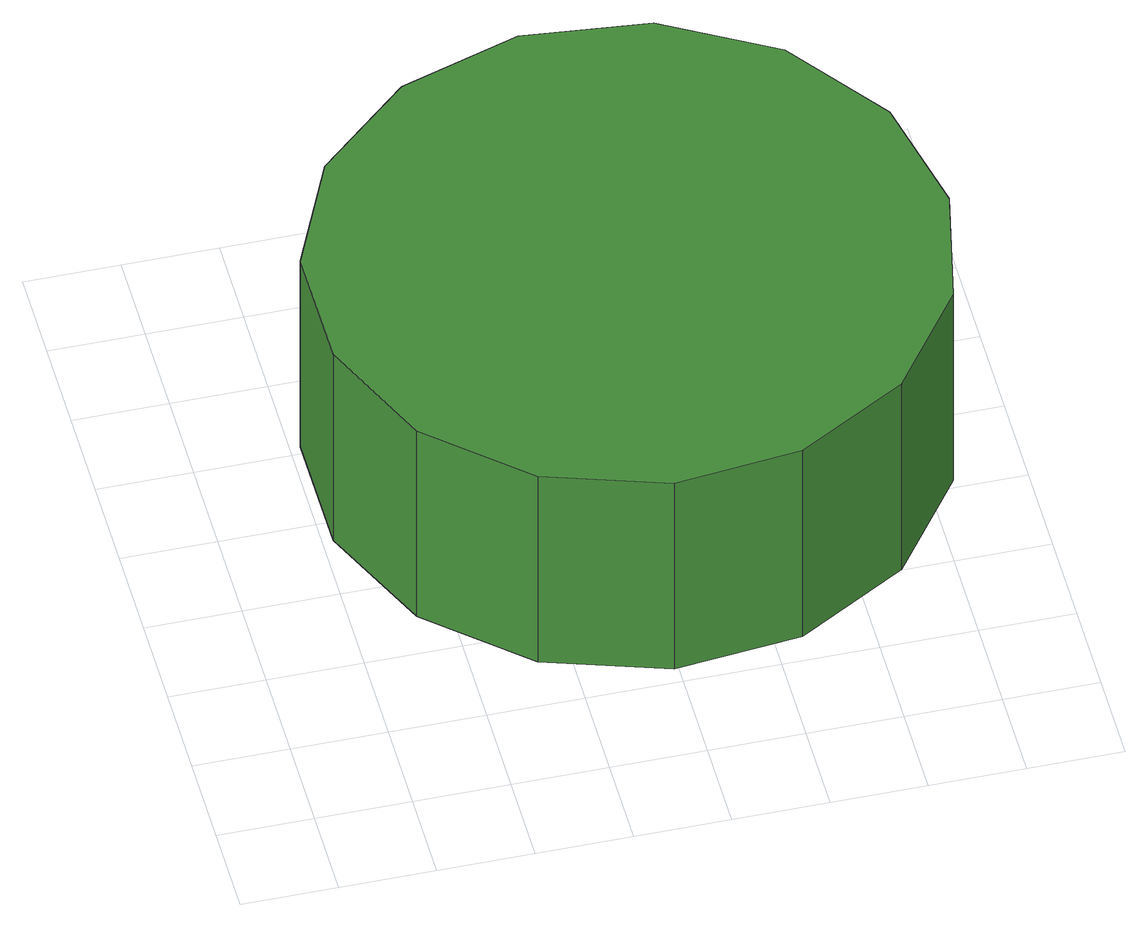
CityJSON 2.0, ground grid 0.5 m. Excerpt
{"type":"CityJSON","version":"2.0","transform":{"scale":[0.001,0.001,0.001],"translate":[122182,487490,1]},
"CityObjects":{
"tree1":{"type":"SolitaryVegetationObject","attributes":{"function":"something"},"geometry":[{"type":"MultiSurface","lod":"1","boundaries":[[[0,1,2,3,4,5,6,7,8,9,10,11,12,13,14]],[[15,16,17,18,19,20,21,22,23,24,25,26,27,28,29]],[[0,29,28,1]],[[1,28,27,2]],[[2,27,26,3]],[[3,26,25,4]],[[4,25,24,5]],[[5,24,23,6]],[[6,23,22,7]],[[7,22,21,8]],[[8,21,20,9]],[[9,20,19,10]],[[10,19,18,11]],[[11,18,17,12]],[[12,17,16,13]],[[13,16,15,14]],[[14,15,29,0]]]}]}
},
"vertices":[
[3771,2212,1484],[3631,2873,1484],[3233,3420,1484],[2648,3758,1484],[1976,3829,1484],[1333,3620,1484],[830,3167,1484],[555,2550,1484],[555,1874,1484],[830,1256,1484],[1333,804,1484],[1976,595,1484],[2648,666,1484],[3233,1004,1484],[3631,1551,1484],[3631,1551,194],[3233,1004,194],[2648,666,194],[1976,595,194],[1333,804,194],[830,1256,194],[555,1874,194],[555,2550,194],[830,3167,194],[1333,3620,194],[1976,3829,194],[2648,3758,194],[3233,3420,194],[3631,2873,194],[3771,2212,194]
]}
